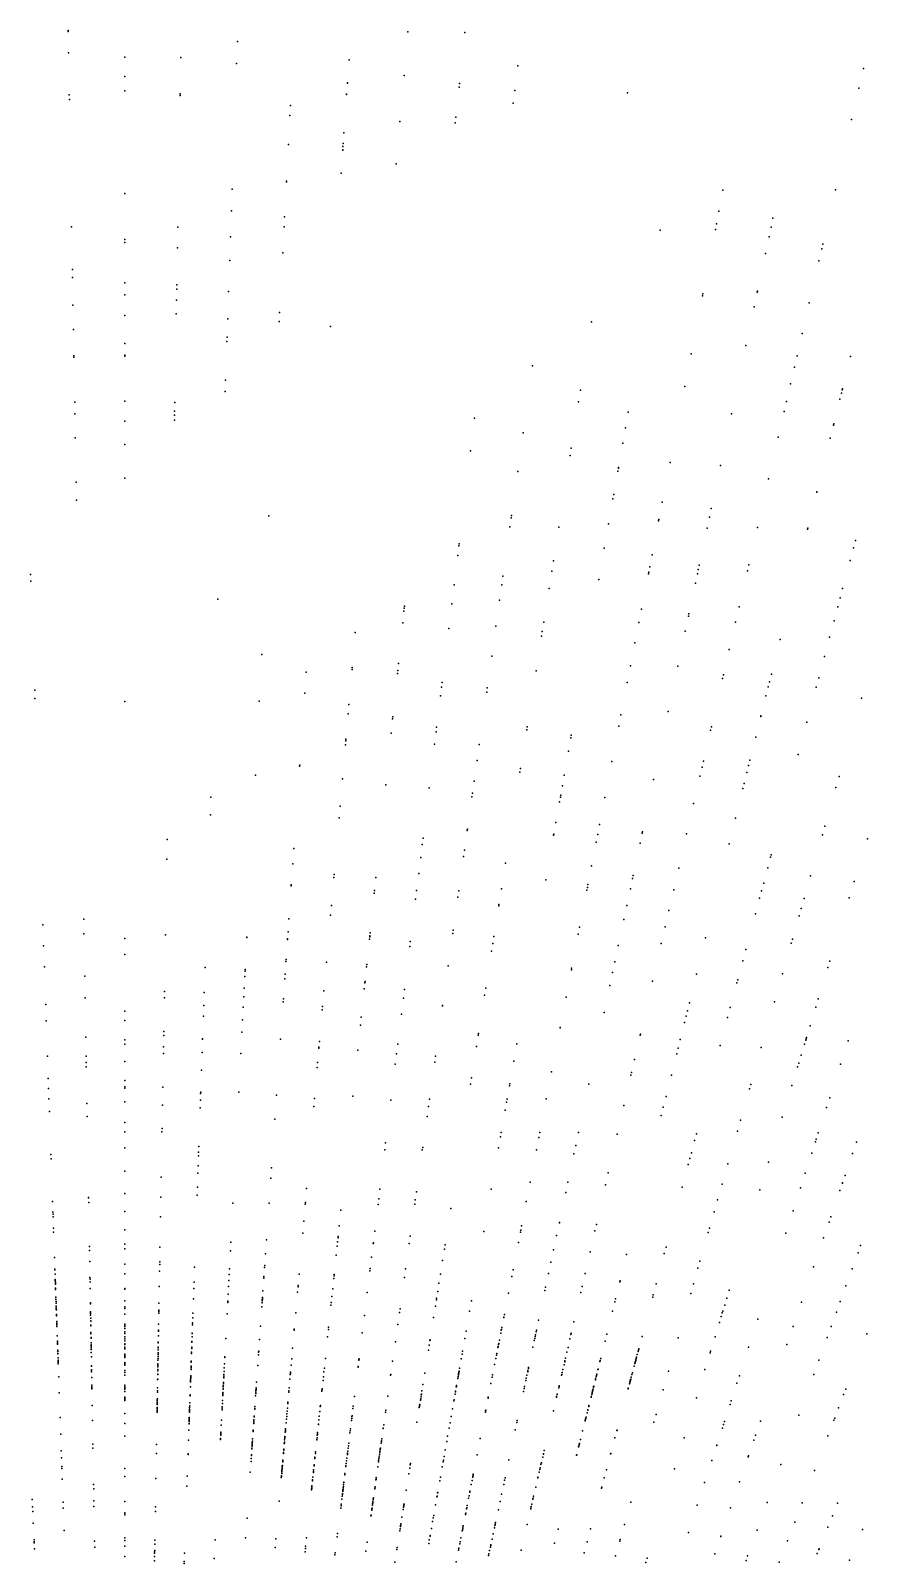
# Model space of a CAD drawing. Header units: metres. Extents: x -4327 to 4266, y -3886 to 3992.
# Drawn here: x -30.1 to 237.6, y 545.2 to 1035.8 of the extents above; entities that cross this region are included whole.
import ezdxf

# ---------------------------------------------------------------- set-up
doc = ezdxf.new("R2010")
doc.units = ezdxf.units.M

msp = doc.modelspace()

# ---------------------------------------------------------------- linework, layer by layer
for p in [(-18.08, 1035.79, 2442.38), (-18.08, 1035.54, 2486.96), (90.59, 1035.4, 2465.37), (108.8, 1035.17, 2413.63), (36.05, 1032.29, 2446.38), (-17.96, 1028.71, 2478.16), (0, 1027.32, 2478.26), (17.93, 1027.16, 2478.26), (71.78, 1026.48, 2444.51), (0, 1021.1, 2455.67), (35.8, 1025.23, 2448.26), (89.36, 1021.41, 2469.62), (125.79, 1024.48, 2437.19), (236.35, 1023.73, 2077.42), (0, 1016.56, 2471.34), (17.73, 1015.55, 2469.26), (71.26, 1019.07, 2471.98), (71.26, 1019, 2487.16), (106.97, 1017.71, 2487.76), (107.09, 1018.87, 2486.73), (124.83, 1016.65, 2440.79), (160.9, 1015.9, 2232.72), (234.87, 1017.35, 2072.89), (-17.72, 1015.27, 2468.57), (-17.69, 1013.73, 2468.66), (17.72, 1014.99, 2441.36), (53.03, 1011.83, 2482.44), (71, 1015.42, 2474.58), (71, 1015.31, 2489.75), (124.32, 1012.53, 2430.87), (52.86, 1008.67, 2490.2), (88.07, 1006.67, 2426.49), (105.76, 1006.24, 2467.36), (105.95, 1008.08, 2479.57), (232.57, 1007.35, 2072.16), (70.14, 1003.1, 2479.08), (52.37, 999.32, 2474.84), (69.76, 997.6, 2473.22), (69.76, 997.58, 2442.46), (69.83, 998.66, 2471.98), (69.9, 999.63, 2470.51), (86.89, 993.19, 2431.27), (51.75, 987.36, 2480.19), (51.76, 987.65, 2465.27), (69.24, 990.21, 2474.32), (0, 983.67, 2483.27), (34.4, 985.09, 2476.55), (191.42, 984.75, 2069.69), (227.38, 984.88, 2079.62), (34.15, 978.07, 2478.53), (190.11, 978.04, 2075.76), (-16.98, 973.03, 2484.45), (16.98, 972.85, 2483.98), (50.99, 972.99, 2447.98), (51.16, 976.17, 2483.55), (171.37, 971.9, 2082.21), (188.97, 972.18, 2177.89), (189.31, 973.91, 2078.61), (206.8, 972.91, 2092.65), (207.41, 975.79, 2075.45), (0, 968.98, 2473.74), (0, 968.03, 2487.27), (33.87, 969.81, 2469.43), (206.14, 969.83, 2100.78), (223.36, 967.5, 2071.57), (16.87, 966.23, 2459.19), (33.6, 962.26, 2454.13), (50.55, 964.64, 2419.29), (205.01, 964.5, 2062.96), (222.13, 962.13, 2092.19), (223.02, 965.99, 2091.7), (-16.74, 959.32, 2457.33), (-16.7, 956.76, 2466.64), (0, 955.03, 2477.82), (16.64, 953.07, 2445.28), (16.66, 954.41, 2460.58), (33.25, 952.27, 2484.28), (202.38, 952.11, 2071.17), (202.44, 952.39, 2089.53), (-16.55, 947.94, 2479.95), (0, 951.24, 2464.01), (16.57, 949.55, 2484.15), (184.84, 950.92, 2070.05), (184.96, 951.54, 2071.41), (201.37, 947.38, 2072.61), (219.01, 948.64, 2080.46), (0, 944.6, 2450.76), (16.5, 945.16, 2476.73), (32.95, 943.57, 2414.2), (49.4, 942.69, 2457.16), (49.56, 945.63, 2390.53), (149.3, 942.61, 2095.67), (-16.41, 940.15, 2443.58), (32.75, 937.73, 2474.58), (65.81, 941.11, 2443.72), (216.75, 938.84, 2067.78), (0, 935.69, 2488.13), (32.7, 936.35, 2415.13), (181.22, 932.32, 2073.58), (198.73, 934.97, 2074.91), (-16.26, 931.7, 2453.5), (-16.26, 931.31, 2464.61), (0, 931.94, 2445.71), (0, 931.58, 2444.77), (130.5, 928.56, 2161.36), (214.27, 928.09, 2091.58), (215.11, 931.72, 2090.7), (232.26, 931.53, 2084), (32.27, 923.95, 2458.41), (213.03, 922.73, 2094.62), (32.14, 920.28, 2460.86), (145.83, 920.76, 2086.18), (179.2, 921.91, 2080.33), (228.85, 917.87, 2089.32), (229.33, 919.78, 2090.63), (229.59, 920.85, 2071.99), (229.68, 921.19, 2087.77), (-16.01, 916.93, 2450.79), (-15.94, 913.13, 2498.57), (0, 917.16, 2479.83), (15.93, 912.77, 2460.08), (15.95, 913.97, 2496.67), (16, 916.81, 2422.25), (145.24, 917.03, 2077.74), (161.1, 913.63, 2082.17), (194.1, 913.16, 2089.15), (210.99, 913.89, 2077.59), (211.73, 917.11, 2078.85), (0, 910.79, 2496.02), (15.9, 911.09, 2423.08), (111.94, 911.71, 2064.63), (160.23, 908.71, 2074), (226.78, 909.57, 2079.47), (226.88, 909.97, 2077.37), (-15.81, 905.51, 2481.93), (0, 903.29, 2426.04), (127.48, 907.05, 2127.17), (159.35, 903.73, 2077.88), (209.09, 905.66, 2080.02), (225.74, 905.37, 2078.95), (110.66, 901.29, 2074.46), (142.51, 899.79, 2062.79), (142.89, 902.2, 2065.26), (125.74, 894.67, 2073.19), (157.77, 894.75, 2063.32), (157.95, 895.76, 2062.6), (157.99, 896, 2090.88), (174.47, 897.58, 2088.89), (190.57, 896.58, 2081.63), (-15.56, 891.32, 2459.69), (0, 892.58, 2441.99), (206, 892.3, 2070.52), (221.41, 888.03, 2087.7), (221.45, 888.19, 2081.9), (-15.46, 885.47, 2447.71), (156.22, 885.99, 2089.28), (156.46, 887.33, 2061.44), (172.01, 884.92, 2084.14), (46.14, 880.5, 2232.98), (123.65, 879.82, 2097.87), (123.76, 880.58, 2068.19), (170.83, 878.85, 2085.44), (170.92, 879.3, 2067.82), (187.07, 880.08, 2076.99), (187.65, 882.8, 2064.88), (123.25, 877, 2100.7), (123.26, 877.03, 2075.43), (138.89, 876.92, 2093.24), (154.8, 877.9, 2070.23), (154.8, 877.89, 2089), (186.31, 876.51, 2081.02), (202.42, 876.79, 2083.48), (218.47, 876.24, 2072.28), (218.54, 876.53, 2072.96), (106.94, 870.95, 2084.59), (107.01, 871.53, 2118.22), (153.43, 870.16, 2070.6), (233.18, 870.24, 2086.01), (233.82, 872.63, 2085.48), (106.56, 867.85, 2086.72), (137.18, 866.1, 2095.96), (167.97, 864.13, 2091.28), (168.74, 868.07, 2075.46), (183.8, 864.71, 2068.51), (199.65, 864.77, 2073.55), (232.1, 866.22, 2088.89), (-30.09, 861.77, 2471.39), (-30.02, 859.61, 2478.23), (121.03, 861.17, 2075.42), (136.65, 862.8, 2097.62), (151.66, 860.11, 2071.67), (167.54, 861.92, 2066.98), (167.64, 862.46, 2093.62), (182.59, 859, 2089.45), (183.21, 861.93, 2068.1), (183.51, 863.36, 2087.3), (199.21, 862.87, 2094.21), (29.82, 853.88, 2242.23), (105.4, 858.44, 2073.61), (120.64, 858.38, 2078.22), (135.78, 857.26, 2077.75), (228.89, 854.24, 2072.44), (229.69, 857.23, 2070.3), (89.34, 850.01, 2094.04), (89.44, 850.96, 2080.14), (89.51, 851.62, 2081.76), (104.65, 852.3, 2113.73), (119.96, 853.53, 2088.91), (165.34, 850.62, 2080.77), (180.49, 849.14, 2074.97), (196.56, 851.41, 2088.58), (228.12, 851.34, 2074.81), (88.95, 846.26, 2084.78), (103.69, 844.48, 2078.07), (118.78, 845.14, 2097.52), (134.07, 846.51, 2077.13), (164.52, 846.38, 2070.39), (180.33, 848.39, 2092.35), (195.43, 846.52, 2076.59), (226.94, 846.93, 2098.97), (73.77, 843.18, 2109.8), (133.36, 842.03, 2088.72), (133.59, 843.43, 2079.22), (163.25, 839.84, 2086.39), (179.31, 843.6, 2077.33), (209.67, 840.93, 2090.73), (225.53, 841.67, 2098.8), (43.82, 836.17, 2117.19), (117.44, 835.62, 2070.66), (193.41, 837.75, 2074.11), (223.86, 835.47, 2083.33), (58.07, 830.42, 2071.76), (72.73, 831.33, 2100.02), (72.78, 831.93, 2104.89), (87.24, 830.05, 2067.38), (87.34, 830.98, 2089.37), (87.58, 833.25, 2088.46), (131.6, 830.91, 2083.84), (161.81, 832.46, 2094.05), (176.94, 832.42, 2081.77), (191.54, 829.63, 2095.9), (206.91, 829.87, 2082.46), (-28.8, 824.68, 2459.51), (101.38, 825.64, 2080.09), (101.57, 827.19, 2064.37), (116.01, 825.42, 2081.02), (160.78, 827.12, 2080.61), (191.26, 828.43, 2096.13), (205.89, 825.8, 2094.97), (206.29, 827.36, 2095.67), (221.24, 825.67, 2087.79), (222.05, 828.69, 2082.45), (-28.71, 822.04, 2434.02), (0, 821.05, 2261.57), (43.03, 821.14, 2099.2), (57.6, 823.77, 2071.47), (71.75, 820.15, 2078.38), (101.03, 822.84, 2079.6), (115.82, 824.08, 2067.83), (205.16, 822.84, 2097.29), (235.74, 822.14, 2079.22), (71.49, 817.1, 2090.61), (85.72, 815.57, 2070.25), (85.78, 816.12, 2071.64), (158.77, 816.81, 2084.02), (173.84, 817.85, 2071.09), (203.52, 816.26, 2087.08), (203.57, 816.48, 2077.83), (218.23, 814.45, 2075.52), (85.23, 810.96, 2095.16), (99.63, 811.39, 2090.33), (99.8, 812.83, 2070.69), (128.62, 812.05, 2085.54), (128.76, 812.96, 2077.92), (128.77, 813.01, 2071.44), (142.73, 809.48, 2078.36), (142.87, 810.28, 2090.41), (158.07, 813.2, 2068.26), (187.45, 811.92, 2077.09), (187.69, 812.99, 2083.11), (201.88, 809.7, 2080.11), (70.62, 807.21, 2071.94), (70.73, 808.46, 2068.5), (70.78, 809.05, 2093.49), (99.13, 807.37, 2066.68), (113.46, 807.3, 2064.63), (141.98, 805.2, 2087.33), (55.97, 800.35, 2084.96), (55.99, 800.74, 2116.93), (112.75, 802.23, 2078.18), (126.65, 799.65, 2080.25), (155.87, 801.87, 2068.81), (184.72, 800.09, 2076.27), (185.14, 801.94, 2074.45), (199.62, 800.64, 2066.61), (200.03, 802.28, 2064.31), (215.46, 804.1, 2062.05), (41.8, 797.55, 2089.04), (69.67, 796.31, 2070.56), (111.81, 795.59, 2091.23), (126.46, 798.44, 2073.76), (140.63, 797.53, 2070.78), (169.21, 796.06, 2081.02), (184.04, 797.16, 2065.36), (198.19, 794.88, 2088.05), (199.06, 798.37, 2064.04), (228.56, 797.09, 2090.02), (27.6, 790.44, 2110.14), (83.5, 794.42, 2075.86), (97.42, 793.43, 2074.03), (111.1, 790.54, 2091.58), (111.28, 791.77, 2081.2), (139.39, 790.5, 2072.48), (139.5, 791.14, 2084.29), (140.02, 794.11, 2071.87), (153.63, 790.34, 2078.78), (197.77, 793.2, 2083.62), (227.54, 793.53, 2090.67), (68.9, 787.57, 2074.73), (139.12, 788.97, 2095.58), (182.02, 788.42, 2072.38), (27.41, 784.81, 2102.11), (68.57, 783.8, 2102.61), (109.65, 780.18, 2091.53), (137.95, 782.38, 2078.07), (151.94, 781.66, 2093.15), (195.4, 783.72, 2082.07), (224.01, 781.22, 2081.47), (13.56, 776.86, 2107.86), (95.19, 775.27, 2087.4), (95.45, 777.36, 2086.07), (109.59, 779.76, 2073.25), (137.23, 778.29, 2087.67), (137.3, 778.66, 2099.02), (150.84, 776.02, 2071.26), (151.34, 778.56, 2095.15), (164.9, 775.78, 2088.21), (165.58, 778.97, 2069.56), (165.66, 779.38, 2087.61), (179.79, 778.74, 2083.74), (193.36, 775.52, 2063.63), (223.21, 778.44, 2064.07), (237.6, 777.16, 2068.05), (13.45, 770.56, 2112.03), (54.13, 774.04, 2077.05), (94.69, 771.19, 2086.8), (108.43, 771.5, 2088.95), (108.7, 773.47, 2101.28), (206.65, 771.23, 2085.11), (206.85, 771.99, 2083.74), (53.78, 769.15, 2102.32), (66.99, 765.72, 2092.28), (94.05, 765.99, 2079.67), (121.85, 769.31, 2088.48), (149.37, 768.43, 2074.73), (162.69, 765.4, 2091.14), (177.24, 767.7, 2077.89), (205.75, 767.88, 2093.12), (219.45, 765.3, 2082.51), (53.29, 762.1, 2097.19), (53.31, 762.36, 2097.89), (66.9, 764.72, 2082.53), (79.95, 760.63, 2099.53), (80.38, 764.77, 2093.22), (93.39, 760.62, 2082.47), (106.88, 760.51, 2083.46), (120.55, 761.09, 2090.5), (134.71, 763.97, 2083.52), (147.87, 760.73, 2088.35), (148.02, 761.5, 2076.58), (148.22, 762.51, 2096.74), (161.78, 761.1, 2075.97), (162.48, 764.43, 2074.69), (175.65, 760.81, 2097.1), (203.78, 760.53, 2076.49), (204.44, 762.97, 2076.33), (233.42, 763.5, 2078.17), (66.13, 755.83, 2086.32), (79.85, 759.72, 2093.48), (93.04, 757.76, 2081.67), (106.6, 758.48, 2091.94), (119.69, 755.7, 2079.19), (119.75, 756.05, 2094.24), (160.65, 755.81, 2085.72), (203.13, 758.09, 2076.64), (217.37, 758.07, 2083.23), (231.8, 758.2, 2073.86), (-13.12, 751.38, 2084.15), (52.55, 751.48, 2085.62), (65.85, 752.68, 2077.63), (159.69, 751.3, 2080.23), (174.11, 754.15, 2092.71), (201.79, 753.09, 2101), (215.77, 752.49, 2074.73), (216.43, 754.79, 2084.52), (-26.18, 749.64, -216.64), (-13.03, 746.69, 2074.68), (13.03, 746.44, 2073.98), (52.26, 747.36, 2088.44), (78.38, 745.74, 2083.15), (78.42, 746.12, 2080.63), (78.52, 747.07, 2079.75), (104.96, 746.85, 2073.87), (105.11, 747.92, 2080.39), (118.13, 745.86, 2083.63), (145.13, 746.61, 2080.85), (145.55, 748.8, 2086.96), (172.91, 748.96, 2088.81), (-25.94, 742.87, 2075.67), (0, 745.2, 2070.21), (39.07, 745.56, 2099.19), (39.08, 745.63, 2081.38), (52.09, 744.88, 2085.08), (52.1, 745.09, 2089.25), (78.3, 744.99, 2081.03), (91.19, 742.68, 2085.85), (91.38, 744.24, 2075.98), (117.38, 741.12, 2084.56), (117.78, 743.64, 2070.35), (157.93, 743.02, 2081.74), (171.67, 743.6, 2087.9), (185.85, 745.41, 2087.64), (198.73, 741.68, 2093.64), (213.25, 743.69, 2077.89), (213.64, 745.04, 2078.17), (-25.71, 736.11, 2243.96), (0, 740.14, 2106.51), (25.7, 735.89, 2084.78), (51.6, 737.9, 2087.04), (51.64, 738.46, 2077.82), (64.54, 737.65, 2074.83), (77.37, 736.16, 2074.12), (77.45, 736.86, 2086.87), (103.5, 736.46, 2087.48), (156.8, 737.71, 2073.87), (197.75, 738.02, 2083.31), (225.01, 735.97, 2105.51), (225.63, 738, 2090.08), (-12.8, 733.21, 2112.86), (38.42, 733.05, 2074.72), (38.51, 734.78, 2086.84), (38.53, 735.28, 2088.25), (51.21, 732.31, 2078.42), (51.31, 733.77, 2078.96), (76.83, 731, 2066.68), (76.84, 731.12, 2088.65), (76.88, 731.45, 2078.73), (142.9, 735.16, 2080.56), (143, 735.69, 2078.51), (156.08, 734.29, 2085.5), (168.89, 731.52, 2078.57), (182.95, 733.77, 2079.51), (195.88, 731.02, 2084.62), (196.14, 732, 2076.81), (210.44, 733.9, 2092.31), (-12.68, 726.23, 2111.3), (12.68, 726.23, 2089.08), (12.71, 728.28, 2091.28), (25.42, 727.93, 2087.58), (38.08, 726.58, 2092.62), (38.22, 729.32, 2085.84), (63.73, 728.43, 2084.73), (76.63, 729.1, 2090.16), (89.16, 726.15, 2082.21), (89.5, 728.92, 2075.66), (115.15, 727.04, 2062.58), (115.51, 729.33, 2090.68), (115.51, 729.32, 2079.81), (141.2, 726.41, 2084.28), (155.21, 730.2, 2077.44), (-25.29, 724.1, 2083.89), (0, 721.91, 2076.33), (25.28, 723.79, 2090.34), (37.9, 723.2, 2079.24), (50.69, 724.94, 2068.3), (50.76, 725.93, 2081.99), (63.2, 722.37, 2100.35), (63.29, 723.42, 2088.61), (101.71, 723.72, 2076.39), (101.72, 723.79, 2087.49), (153.36, 721.49, 2081.15), (180.03, 722.07, 2067.39), (180.67, 724.64, 2081.85), (193.76, 723.11, 2076.16), (207.86, 724.9, 2084.27), (221.12, 723.25, 2069.11), (221.92, 725.86, 2090.73), (-25.1, 718.9, 2087.27), (0, 718.94, 2089.79), (25.16, 720.39, 2069.56), (37.69, 719.23, 2078.77), (75.41, 717.5, 2082.31), (75.67, 720, 2082.23), (88.53, 721, 2085.62), (139.31, 716.7, 2077.97), (139.31, 716.68, 2088.83), (179.1, 718.35, 2085.22), (179.6, 720.34, 2087.41), (192.9, 719.9, 2077.61), (219.29, 717.25, 2090.79), (-12.46, 713.63, 2082.06), (0, 712.82, 2094.26), (0, 711.35, 2093.71), (12.47, 714.2, 2083.72), (12.49, 715.41, 2083.56), (24.9, 713.14, 2081.59), (24.9, 712.96, 2070.02), (37.48, 715.19, 2081.75), (49.86, 712.97, 2107.35), (62.32, 712.28, 2067.35), (87.35, 711.44, 2102.16), (113.13, 714.26, 2102.09), (113.22, 714.82, 2085.23), (125.45, 711.46, 2092.55), (125.45, 711.46, 2092.55), (164.91, 714.31, 2086.46), (164.98, 714.61, 2083.7), (177.74, 712.87, 2065.74), (217.5, 711.41, 2084.48), (217.89, 712.7, 2081.08), (218.01, 713.09, 2064.46), (218.16, 713.58, 2083.67), (231.51, 712.52, 2088.44), (-24.71, 707.6, 49.32), (-12.35, 707.55, 2082.82), (12.37, 708.46, 2096.76), (12.4, 710.56, 2110.56), (24.75, 708.72, 2094.72), (37.13, 708.42, 2095.43), (62.13, 710.13, 2083.16), (62.16, 710.44, 2091.51), (74.57, 709.47, 2095.92), (86.97, 708.31, 2067.03), (99.44, 707.57, 2069.63), (112.55, 710.64, 2084.04), (163.1, 706.46, 2089), (176.61, 708.34, 2077.73), (177.06, 710.17, 2079.45), (190.5, 710.95, 2076.67), (203.67, 710.3, 2074.05), (216.42, 707.87, 2074.12), (-12.32, 705.53, 2095.64), (-12.29, 704.17, 2102.95), (0, 705.88, 2081.31), (24.55, 703.06, 2108.23), (61.59, 703.94, 2094.78), (61.72, 705.51, 2088.17), (86.56, 704.95, 2068.19), (99.17, 705.63, 2097.26), (124.47, 705.93, 2091.05), (136.56, 702.53, 2080.34), (162.14, 702.32, 2080.42), (215.29, 704.18, 2077.62), (215.65, 705.35, 2077.45), (229.05, 704.95, 2076.95), (-24.46, 700.46, 2089.06), (-24.35, 697.24, 43.24), (0, 699.78, 2085.74), (0, 697.79, 2098.79), (0, 697.34, 2086.03), (12.18, 697.68, 2091.15), (110.65, 698.61, 2085.57), (110.97, 700.63, 2080.39), (123.09, 698.1, 2082.67), (123.19, 698.66, 2084.32), (148.49, 698.58, 2098.29), (161.95, 701.49, 2070.66), (174.89, 701.45, 2090.27), (199.89, 697.1, 2085.78), (200.3, 698.53, 2101.14), (213.46, 698.19, 2088.83), (-24.23, 693.91, 2130.99), (-12.09, 692.45, 2086.83), (0, 692.93, 28.17), (12.08, 691.85, 2096.51), (24.22, 693.46, 2098.51), (24.29, 695.62, 2085.93), (24.31, 696.07, 2098.7), (36.48, 696.07, 2085.08), (48.61, 695.11, 2092.01), (60.72, 694.04, 2072.8), (73.02, 694.71, 2089.58), (85.14, 693.43, 2086.12), (97.5, 693.75, 2088.11), (122.17, 692.87, 2100.82), (122.33, 693.76, 2088.38), (134.88, 693.88, 2095.49), (159.72, 691.81, 2082.28), (173.2, 694.66, 2077.35), (225.55, 694.19, 2084.66), (-24.09, 689.83, 2072.32), (-12.01, 688.29, 2089.53), (24.13, 691.03, 2091.15), (48.07, 687.42, 2103.24), (60.49, 691.41, 2091.34), (96.72, 688.22, 2101.83), (97.18, 691.47, 2081.24), (121.71, 690.24, 2070.33), (171.69, 688.6, 2070.24), (172.33, 691.19, 2089.14), (197.02, 687.1, 2081.44), (210.36, 688.06, 2080.34), (224.57, 691.16, 2082.86), (0, 686.36, 2110.45), (0, 683.36, 2089.6), (11.93, 683.37, 45.73), (11.95, 684.37, 2096.86), (120.46, 683.16, 2075.12), (132.79, 683.15, 2089.4), (145.21, 683.18, 2078.01), (157.6, 682.64, 2095.75), (182.94, 682.72, 2091.55), (196.02, 683.59, 2085.59), (221.92, 683.01, 2069.17), (0, 678.18, 42.41), (23.7, 678.6, 2076.29), (83.19, 677.56, 2099.03), (83.47, 679.83, 2098.29), (95.22, 677.53, 2088.27), (95.33, 678.28, 2079.08), (119.59, 678.24, 2102.05), (120.21, 681.72, 2093.52), (131.7, 677.55, 2091.29), (132.47, 681.49, 2088.12), (144.32, 678.96, 2091.58), (182.34, 680.52, 2092.32), (221.01, 680.19, 2090.02), (221.28, 681.02, 2070.42), (234.14, 680, 2090.5), (-23.61, 676.05, 2099.46), (-23.56, 674.66, 2075.73), (23.48, 672.41, 43.91), (23.6, 675.7, 43.39), (23.64, 676.87, 2090.26), (143.74, 676.26, 2083.27), (180.31, 672.91, 2091.53), (180.83, 674.85, 2093.76), (181.29, 676.6, 2091.57), (193.02, 673.15, 2094.8), (205.95, 673.64, 2080.75), (219.82, 676.54, 2093.71), (232.9, 676.38, 2090.49), (0, 670.79, 2081.85), (0, 670.73, 2085.55), (11.67, 668.8, 2083.77), (23.4, 670.11, 2073.27), (46.75, 668.55, 27.61), (46.98, 671.8, 2082.31), (129.7, 667.23, 2070.8), (141.82, 667.19, 2074.23), (154.72, 670.17, 2091.56), (217.73, 670.11, 2073.82), (230.5, 669.41, 2080.06), (-11.56, 662.28, 2082.97), (0, 663.65, 2098.83), (11.56, 662.38, 2103.13), (23.16, 663.08, 36.77), (23.25, 665.67, 2074.96), (58.2, 665.23, 2092.01), (81.65, 664.98, 2091.04), (93.33, 664.11, 2081.38), (117.25, 664.97, 2091.72), (141.12, 663.93, 2083.21), (153.84, 666.36, 2102.84), (178.34, 665.58, 2080.09), (191.15, 666.63, 2097.32), (203.23, 664.73, 2068.06), (216.23, 665.47, 2081.8), (228.84, 664.61, 2072.55), (229.62, 666.88, 2083.35), (229.68, 667.05, 2072.73), (-23.08, 661.05, 2068.31), (-22.96, 657.62, 31.07), (-11.56, 662.17, 35.98), (-11.53, 660.69, 2085.83), (0, 657.84, 2076.54), (34.61, 660.46, 38.82), (46.19, 660.54, 2078.32), (57.76, 660.15, 45.79), (57.81, 660.75, 25.15), (69.19, 658.3, 27.63), (81.05, 660.08, 2091.31), (81.27, 661.89, 2093.09), (92.79, 660.21, 2096.55), (92.98, 661.57, 2096.9), (92.98, 661.57, 2058.03), (104.34, 658.8, 2089.63), (128.49, 661.03, 2074.44), (188.59, 657.7, 2080.64), (189.7, 661.56, 2096.69), (213.83, 658.09, 2096.51), (-22.94, 657.02, 2095.02), (-22.91, 656.16, 2080.35), (-22.78, 652.46, 22.62), (11.45, 656.16, 2079.4), (57.28, 654.77, 2094.55), (68.66, 653.23, 43.23), (126.98, 653.25, 2061.5), (139.06, 654.22, 2091.41), (139.07, 654.29, 2068.27), (150.93, 653.73, 2066.83), (187.11, 652.54, 2083.45), (225.36, 654.48, 2097.22), (225.92, 656.12, 2094.8), (-22.74, 651.25, 21.51), (0, 651.95, 32.21), (33.96, 648.08, 36.67), (45.37, 648.81, 2088.57), (56.95, 650.91, 2074.27), (68.12, 648.09, 2092.63), (68.26, 649.44, 2073.08), (68.3, 649.87, 41.22), (79.52, 647.62, 2079.28), (79.55, 647.85, 2076.06), (80, 651.52, 2075.94), (91.02, 647.63, 2076.18), (91.35, 650, 2087.75), (114.87, 651.49, 2072.48), (125.95, 647.95, 2064.02), (126.59, 651.24, 2094.18), (126.72, 651.92, 2092.38), (138.2, 650.17, 2070.68), (150.44, 651.61, 2083.3), (186.7, 651.12, 2090.5), (211.48, 650.87, 2081.11), (223.59, 649.37, 2088.48), (-22.46, 643.08, 2082.35), (-11.29, 646.65, 2076.88), (-11.26, 645.34, 2064.72), (0, 647.44, 2075.09), (0, 645.88, 28.38), (11.28, 646.48, 2080.33), (33.82, 645.28, 2095.12), (33.82, 645.27, 2074.97), (45.06, 644.34, 2090.23), (67.68, 643.89, 2075.09), (67.98, 646.78, 2084.4), (78.98, 643.22, 2097.15), (102.28, 645.79, 2079.64), (102.5, 647.18, 2088.1), (137.21, 645.53, 2087.15), (148.9, 644.96, 2085.47), (160.57, 644.03, 2079.39), (172.65, 644.35, 2093.8), (173.22, 646.48, 2088.9), (234.63, 644.63, 2097.68), (235.46, 646.93, 2097.4), (-22.33, 639.36, -80.15), (-22.32, 639.19, 14.83), (-22.27, 637.79, -67.6), (-11.2, 641.83, 20.49), (0, 640.94, 26.76), (0, 637.86, 22.45), (11.15, 638.77, 22.14), (11.19, 640.86, 26.41), (11.2, 641.77, 28.55), (22.35, 640.01, 27.79), (33.42, 637.73, 2099.01), (33.51, 639.5, 2096.63), (44.75, 639.89, 2079.83), (44.79, 640.51, 2077.81), (55.79, 637.74, 2079.7), (78.44, 638.88, 41.31), (78.53, 639.58, 42.06), (89.87, 639.45, 25.9), (101.02, 637.81, 25.2), (101.71, 642.14, 2091.79), (124.24, 639.16, 2078.92), (135.6, 637.97, 2098.48), (136.38, 641.62, 2074.51), (147.3, 638.03, 2082.74), (183.42, 639.67, 2069.13), (184.06, 641.9, 2057.08), (220.41, 640.12, 2081.68), (232.77, 639.54, 2096.55), (-22.21, 636.04, -54.46), (-22.21, 635.98, 2095.77), (-22.2, 635.72, -60.73), (-22.2, 635.68, -79.33), (-22.19, 635.38, -66.65), (-22.17, 634.93, -70.81), (-22.16, 634.63, -61.67), (-22.11, 633.28, -44.83), (-22.11, 633.14, 2102.89), (-22.1, 632.86, -53.49), (-11.11, 636.76, -79.08), (-11.1, 636.16, -81.82), (-11.09, 635.35, -80.31), (-11.05, 633.17, -83.55), (0, 633.19, -69.52), (0, 633.07, 2080.83), (0, 632.95, -69.49), (11.06, 633.83, 20.23), (22.11, 633.24, 2078.57), (22.18, 635.22, 22.37), (33.22, 633.81, 2077.98), (33.32, 635.73, 28.66), (44.51, 636.53, 2085.05), (44.54, 637, 2090.66), (55.45, 633.77, 26.56), (55.48, 634.18, 28.66), (55.48, 634.12, 34.93), (66.54, 633.12, 2088.37), (66.89, 636.37, 2066.71), (66.97, 637.22, 2085.55), (67.02, 637.69, 2091.15), (89.48, 636.71, 2088.78), (100.55, 634.87, 2072.09), (123.83, 637.06, 2084.04), (134.68, 633.61, -30.94), (146.32, 633.79, 2072.84), (158.4, 635.3, 2074.63), (158.49, 635.65, 2083.69), (170.07, 634.69, 2082.02), (181.99, 634.68, 2076.3), (230.76, 634, 2090.05), (-22.02, 630.46, -45.67), (-22.01, 630.28, 10.15), (-21.99, 629.66, -58.41), (-21.97, 629.04, -56.97), (-21.97, 629.01, -48.33), (-21.95, 628.46, -65.57), (-10.97, 628.62, 2095.2), (-10.97, 628.25, -74.54), (0, 629.29, -79.18), (10.97, 628.55, 2094.96), (22, 629.91, 2079.84), (32.95, 628.71, 2098.08), (32.97, 629.15, -81.37), (32.97, 629.09, 2082.82), (33.09, 631.39, 2086.3), (43.96, 628.66, 2075.43), (44, 629.29, 23.23), (44.03, 629.68, 26.01), (44.04, 629.84, 28.08), (44.04, 629.73, 24.63), (44.08, 630.37, 2077), (44.23, 632.5, 24.05), (55.29, 632.02, 26.83), (66.08, 628.74, 2090.24), (66.29, 630.69, 2068.21), (77.59, 631.91, 2084.44), (99.71, 629.57, 2074.79), (99.8, 630.09, 2096.85), (100.14, 632.26, 41.78), (110.95, 629.24, 44.5), (122.79, 631.69, 2094.63), (134.45, 632.53, 2080.57), (145.9, 631.97, -22.83), (156.82, 628.96, 2085.59), (157.06, 629.92, 2084.76), (168.92, 630.4, 2075.82), (169.13, 631.19, 2082.38), (181.11, 631.59, 2093.83), (192.64, 630.1, 2068.08), (193.44, 632.7, 2092.39), (216.53, 628.85, 2060.31), (228.94, 629, 2097.01), (-21.92, 627.57, -44.08), (-21.91, 627.33, -40.28), (-21.89, 626.78, -40.93), (-21.88, 626.48, -33.37), (-21.87, 626.33, -53.62), (-21.82, 624.91, -24.06), (-21.82, 624.84, 5.97), (-21.82, 624.74, -28.15), (-21.81, 624.64, -34.98), (-21.81, 624.48, -21.99), (-10.92, 625.69, -65.95), (-10.92, 625.47, -55.25), (-10.91, 625.23, -49.04), (-10.91, 625.16, -55.91), (-10.9, 624.65, -53.11), (-10.89, 623.72, -60.58), (0, 627.36, -82.42), (0, 626.76, 17.27), (0, 624.97, -66.55), (10.91, 625.3, -83.9), (10.92, 625.87, -87.1), (10.93, 626.29, -84.03), (10.93, 626.17, -86.8), (21.78, 623.81, -71.29), (21.84, 625.33, 2093.49), (32.76, 625.06, 2085.86), (43.87, 627.31, 2075.06), (54.72, 625.42, 2079.81), (65.99, 627.87, 29.12), (76.68, 624.52, 2076.25), (87.92, 625.56, 36.39), (88.08, 626.72, 2084.28), (98.82, 623.94, 36.04), (99.39, 627.5, 38.68), (110.36, 625.9, 39.05), (121.27, 623.87, -49.84), (121.29, 624.01, -51.25), (121.46, 624.86, 23.79), (121.47, 624.9, 22.75), (132.44, 623.07, 2081.46), (156.08, 625.99, 2079.73), (190.84, 624.2, 2072.13), (191.2, 625.38, 2087.98), (191.38, 625.98, 2098), (191.96, 627.89, 2096.33), (202.56, 623.42, 2080.95), (227.71, 625.62, 2074.01), (-21.74, 622.61, 3.91), (-21.73, 622.13, -30.41), (-21.71, 621.83, 2081.75), (-21.71, 621.82, -36.18), (-21.71, 621.65, -30.05), (-21.7, 621.52, -27.32), (-21.69, 621.07, -40.22), (-10.87, 622.84, 8.66), (-10.87, 622.76, 2096.43), (-10.85, 621.47, -52.16), (-10.85, 621.41, -52.84), (-10.84, 621.22, -52.14), (-10.81, 619.09, -36.35), (-10.8, 618.7, -49.21), (0, 621.8, -55.25), (0, 621.46, -58.98), (0, 621.05, -57.92), (0, 620.37, -54.45), (0, 619.3, 2084.45), (0, 618.82, -48.87), (10.81, 619.59, 9.3), (10.82, 619.9, 2078.5), (10.85, 621.77, -57.31), (21.61, 618.89, -52.65), (21.61, 618.87, -74.83), (21.61, 618.81, 8.95), (21.71, 621.7, -80.35), (21.71, 621.57, -81.36), (21.73, 622.21, 2070.68), (43.43, 621.11, 2079.02), (54.24, 619.91, 2098.69), (54.25, 620.13, 2091.06), (65.17, 620.08, 2090.24), (65.25, 620.79, 2088.46), (76, 618.97, 2078.2), (87.37, 621.7, 2079.81), (109.25, 619.59, -51.41), (120.3, 618.9, 2088.67), (120.49, 619.88, -25.67), (120.52, 620.03, -21.54), (120.65, 620.67, -55.84), (131.44, 618.38, -56.87), (131.65, 619.38, -47.58), (131.76, 619.89, -43.79), (142.78, 618.45, 2094.44), (142.88, 618.88, 2083.59), (143.71, 622.49, -33.66), (154.24, 618.63, 2083.38), (190.27, 622.35, 2085.83), (213.85, 621.07, 2081.31), (226.02, 620.99, 2093.94), (226.06, 621.08, 2078.44), (237.49, 618.69, 2064.49), (-21.58, 618.1, -18.39), (-21.52, 616.37, -0.5), (-21.52, 616.22, 2087.86), (-21.51, 616, -12.61), (-21.5, 615.62, -1.85), (-21.49, 615.37, 0.17), (-21.42, 613.5, -12.22), (-10.78, 617.48, -28.82), (-10.78, 617.35, -26.11), (-10.75, 615.79, 2085.46), (-10.74, 615.15, 3.19), (-10.73, 614.9, 3.19), (-10.73, 614.89, 4.53), (-10.73, 614.75, -37.77), (-10.73, 614.74, -22.65), (-10.73, 614.72, -29.03), (-10.72, 614.19, -23.97), (-10.71, 613.72, -23.28), (0, 617.78, -46.08), (0, 617.71, 2070.83), (0, 617.04, -55.17), (0, 616.44, -63.94), (0, 615.48, -39.5), (0, 615.31, -48.93), (0, 615.26, -39.15), (0, 614.45, -53.25), (0, 614.01, -52.54), (0, 613.93, -56.24), (10.71, 613.55, -59.26), (10.72, 614.21, -57.63), (10.73, 614.45, -54.95), (10.75, 616.07, 2090.59), (10.75, 615.87, 6.55), (10.75, 615.79, -54.05), (10.79, 618.09, -47.46), (21.44, 614.02, 2080.42), (21.46, 614.46, -48.56), (21.51, 616.06, 2070.69), (21.52, 616.25, 12.28), (21.57, 617.7, -83.94), (32.35, 617.24, 2084.55), (43.14, 616.92, 20.08), (53.73, 614.12, 18.67), (64.93, 617.75, 20.84), (86.59, 616.13, 31.76), (97.17, 613.48, 2078.16), (97.42, 615.11, 2100.36), (97.65, 616.55, 30.84), (97.69, 616.81, 2101.94), (108.83, 617.19, -53.62), (119.41, 614.34, -28.86), (119.48, 614.67, -36.76), (119.6, 615.28, 2076.46), (119.65, 615.57, -22.75), (119.87, 616.67, -19.02), (130.61, 614.46, -50.99), (131.05, 616.53, -46.32), (131.19, 617.19, -53.64), (131.33, 617.87, 40.88), (141.83, 614.35, 24.94), (142.46, 617.08, -42.72), (153.67, 616.32, 2071.55), (164.39, 613.5, -27.9), (164.45, 613.74, -27.92), (164.48, 613.85, -25.14), (165.55, 617.86, 2065.99), (177.04, 617.41, 2078.52), (188.87, 617.76, 2078.42), (199.63, 614.39, 2074.49), (211.87, 615.31, 2065.93), (224.76, 617.53, 2082.26), (-21.41, 613.07, -8.2), (-21.38, 612.35, -18.55), (-21.38, 612.26, 12.2), (-21.38, 612.24, 12.87), (-21.34, 611, 2095.38), (-21.31, 610.27, -20.82), (-21.31, 610.2, -14.82), (-21.31, 610.12, -3.83), (-21.3, 610.03, -10.82), (-21.3, 609.83, -7.82), (-21.3, 609.82, 8.49), (-21.29, 609.62, 2.5), (-21.28, 609.47, 13.81), (-21.27, 609.13, -1.5), (-10.69, 612.69, -23.91), (-10.67, 611.38, 2087.28), (-10.62, 608.44, 2102.71), (-10.62, 608.37, -18.76), (0, 612.23, 2094.09), (0, 611.97, -25.55), (0, 611.81, -23.2), (0, 611.79, -29.55), (0, 611.49, -35.22), (0, 611.42, 9.84), (0, 611.35, -33.21), (0, 611.16, 2094.66), (0, 611.1, -37.54), (0, 609.49, 2.49), (0, 609.47, 5.82), (0, 609.44, -26.11), (0, 609.29, -29.43), (0, 609.25, 0.83), (0, 609.01, -30.09), (0, 608.98, -25.09), (0, 608.66, -36.39), (10.62, 608.58, -31.73), (10.63, 609.1, 2100.7), (10.63, 608.71, -23.42), (10.65, 610.29, -32.49), (10.66, 610.76, -51.26), (10.67, 611.48, -45.28), (10.68, 612.06, -36.6), (10.69, 612.59, -58.83), (10.69, 612.18, 2077.4), (21.24, 608.33, 2099.02), (21.24, 608.31, -43.73), (21.29, 609.57, -55.88), (21.3, 609.97, -54.24), (21.38, 612.36, -49.74), (21.4, 612.85, -46.75), (31.92, 609.08, -84.53), (32.03, 611.09, -74.97), (32.03, 611.09, -77), (32.04, 611.38, -76.7), (42.56, 608.57, 2099.41), (42.79, 611.94, -80.93), (42.85, 612.85, -88.91), (42.87, 613.11, -73.59), (53.25, 608.66, 2085.6), (53.43, 610.72, 2075.87), (64.2, 610.81, 19.94), (74.93, 610.24, 2073.52), (74.95, 610.45, 24), (74.98, 610.68, 24.34), (85.72, 609.96, 2073.18), (107.69, 610.72, -54.09), (107.94, 612.13, 2092.12), (108.12, 613.19, 2091.54), (118.34, 608.83, 2087.56), (118.73, 610.81, -46.75), (118.94, 611.87, -38.29), (119.04, 612.41, -65.06), (140.55, 608.79, -52.43), (140.77, 609.73, -61.12), (140.83, 610.01, -60.8), (141.03, 610.86, -53.99), (141.04, 610.93, 2097.8), (141.49, 612.86, -47.26), (152.05, 609.85, 24.52), (152.11, 610.07, -30.72), (152.13, 610.16, -33.82), (152.29, 610.8, 2093.66), (163.23, 609.2, 8.77), (163.29, 609.42, -54.33), (163.35, 609.63, -41.54), (163.37, 609.71, -31.53), (163.39, 609.79, -29.81), (163.41, 609.84, -55.06), (163.49, 610.14, -57.17), (163.53, 610.28, -29.48), (163.55, 610.4, -32.25), (163.62, 610.65, -54.09), (163.68, 610.87, -57.24), (163.76, 611.16, -44.07), (163.77, 611.2, -56.23), (164, 612.07, -57.35), (164.28, 613.11, -31.01), (164.28, 613.08, -53.96), (187.31, 612.65, 2077.2), (187.46, 613.14, 2078.87), (222.1, 610.21, 2081.3), (-21.13, 604.95, 2083.08), (-10.6, 607.15, -3.48), (-10.59, 606.91, -0.5), (-10.59, 606.9, -2.15), (-10.59, 606.51, -13.4), (-10.55, 604.68, -16.66), (0, 606.97, -18.38), (0, 606.34, 2073.93), (0, 605.43, 19.65), (10.54, 604.03, 2100.34), (10.55, 604.16, 0.16), (10.57, 605.83, -31.59), (10.57, 605.69, -34.23), (10.57, 605.66, 1.82), (10.59, 606.82, -31.97), (10.6, 607.31, -27.02), (10.61, 608.13, -25.39), (10.62, 608.15, -35.04), (21.07, 603.44, -41.73), (21.08, 603.76, -40.75), (21.1, 604.13, 0.82), (21.11, 604.45, 2102.75), (21.12, 604.89, -24.28), (21.12, 604.86, -30.56), (21.13, 605.21, -28.59), (21.13, 605.01, -21.31), (21.21, 607.3, -56), (21.23, 608.06, -43.71), (21.23, 607.89, -34.71), (21.23, 607.81, -47.03), (21.24, 608.24, -44.73), (21.24, 608.11, 4.48), (31.69, 604.76, -56.81), (31.69, 604.59, -80.54), (31.71, 605.16, 3.8), (31.74, 605.64, 5.46), (31.79, 606.62, 2094.7), (31.86, 607.86, -78.62), (52.86, 604.23, 2108.75), (52.86, 604.19, -65.25), (52.99, 605.68, 2088.03), (53.03, 606.14, 2093.89), (53.04, 606.22, 16.1), (53.06, 606.46, -65.16), (63.45, 603.71, -88.86), (63.58, 604.88, -87.68), (63.75, 606.53, 21.46), (63.88, 607.74, 2094.42), (74.66, 608.06, 2099.7), (74.68, 608.2, 2074.91), (85.09, 605.45, 27.2), (85.12, 605.66, 2087.76), (96, 606.11, 2090.54), (106.57, 604.37, -40.06), (106.67, 604.98, -42.11), (106.67, 604.94, -30.01), (106.78, 605.55, 2077.93), (106.83, 605.84, -40.15), (106.88, 606.13, -43.21), (106.9, 606.26, -44.9), (106.98, 606.69, 29.42), (107.16, 607.71, -45.35), (117.56, 604.81, 32.8), (117.71, 605.58, -50.75), (128.34, 603.79, 2098.6), (128.48, 604.45, -47.11), (128.69, 605.45, 35.66), (128.93, 606.56, -28.26), (128.95, 606.64, -19.46), (128.99, 606.84, -27.26), (129, 606.92, -18.45), (129.16, 607.63, -19.15), (129.22, 607.95, -24.25), (139.77, 605.43, -22.21), (139.83, 605.65, 2067.33), (139.98, 606.33, 2081.99), (140.2, 607.27, -17.85), (150.59, 603.98, 39.95), (150.66, 604.27, -58.42), (150.83, 604.96, -58.83), (150.92, 605.32, -33.55), (151.04, 605.77, 23.34), (151.41, 607.29, 2077.52), (151.43, 607.34, -59.41), (161.7, 603.47, 24.72), (161.76, 603.69, 30.87), (161.76, 603.68, -5.62), (161.79, 603.8, 22.34), (161.86, 604.07, 21.67), (161.88, 604.15, 7.33), (162.07, 604.85, 9.05), (162.28, 605.63, -2.22), (162.44, 606.22, 37.87), (162.99, 608.29, -1.2), (173.97, 606.71, 2103.34), (185.65, 607.24, 2091.22), (196.66, 605.25, 2087.66), (220.46, 605.71, 2085.93), (-20.95, 599.85, 2091.06), (-10.51, 602.3, -11.67), (-10.5, 601.68, 2092.18), (-10.5, 601.41, -0.49), (-10.5, 601.27, 12.96), (-10.49, 601.16, 1.15), (-10.49, 601.16, -0.16), (-10.49, 601.13, 5.41), (0, 602.23, -5.42), (0, 601.73, -5.42), (0, 601.59, -13.95), (0, 601.42, -19.85), (0, 601.22, 2090.25), (0, 601.17, -9.67), (0, 600.93, -9.34), (0, 600.22, 2091.06), (10.47, 600, -22.1), (10.48, 600.43, -24.09), (10.5, 601.4, -2.79), (20.91, 598.9, -29.6), (20.91, 598.88, -24.69), (20.92, 599.2, -33.55), (21.01, 601.76, -27.44), (21.07, 603.28, 20.59), (31.39, 598.99, -33.57), (31.4, 599.23, -28.99), (31.41, 599.4, -25.06), (31.41, 599.27, -22.1), (31.42, 599.55, -27.36), (31.44, 599.93, 0.82), (31.5, 601.05, -53.48), (31.5, 601.02, 2092.42), (31.53, 601.69, -48.91), (31.54, 601.75, -44.94), (31.55, 602.03, -32.75), (31.55, 601.97, -48.6), (31.58, 602.67, 0.82), (31.61, 603.1, -53), (41.88, 598.87, -51.04), (41.92, 599.55, -69.31), (41.96, 600, -52.46), (41.99, 600.52, -62.77), (42, 600.63, -66.44), (42.01, 600.74, -65.45), (42.02, 600.98, -63.15), (42.05, 601.38, -59.21), (42.18, 603.22, 8.41), (52.5, 600.02, -71.12), (52.53, 600.44, -71.84), (52.61, 601.37, -82.32), (63.1, 600.34, 11.03), (63.12, 600.51, 14.66), (63.16, 600.94, -87.11), (63.17, 601.07, -70.7), (73.5, 598.65, -80.58), (84.15, 598.72, -75.07), (94.8, 598.56, -60.19), (94.9, 599.19, -47.25), (94.93, 599.39, -47.93), (94.94, 599.4, -36.95), (95.11, 600.48, 2092.21), (95.41, 602.42, -43.82), (105.68, 599.33, -54.41), (105.82, 600.14, 2101.42), (105.86, 600.34, 2093.56), (106.1, 601.72, 2077.25), (106.11, 601.77, -29.18), (106.17, 602.12, 2087.04), (117.18, 602.84, -51.2), (127.58, 600.2, -54.19), (127.79, 601.18, -48.2), (127.92, 601.81, -49.6), (138.2, 598.62, -48.18), (138.34, 599.24, -0.17), (138.38, 599.39, -10.57), (138.85, 601.42, -2.52), (138.86, 601.45, -16.67), (138.95, 601.84, -20.05), (138.99, 602.05, -11.97), (149.26, 598.65, -35.54), (149.43, 599.32, -83.2), (149.52, 599.69, 2067.86), (149.56, 599.86, 2089.2), (149.64, 600.16, -34.62), (149.72, 600.49, -27.87), (149.78, 600.73, -27.88), (149.84, 600.96, -33.31), (149.99, 601.6, -52.71), (150.04, 601.78, -40.14), (150.07, 601.89, -48.99), (150.08, 601.92, -48.65), (161.05, 601.04, -2.88), (161.12, 601.3, -17.15), (161.49, 602.7, -18.89), (161.58, 603.04, 23.34), (161.63, 603.21, -3.58), (161.63, 603.21, -4.26), (172.25, 600.72, 2095.03), (195.89, 602.87, 2087.63), (230.02, 599.23, 2085.2), (230.68, 600.95, 2091.17), (-10.4, 595.7, 2092.85), (0, 598.43, 9.3), (0, 598.25, 0.49), (0, 598.21, -18.77), (0, 598.2, 7.34), (0, 598.07, 14.52), (0, 597.75, -1.14), (0, 597.74, -4.08), (0, 597.57, -14.51), (0, 597.49, -2.77), (0, 597.39, -11.24), (10.36, 593.66, -0.81), (10.36, 593.61, -7.61), (10.37, 594.15, -2.43), (10.37, 594.15, 3.4), (10.37, 593.9, 3.73), (10.38, 594.85, 2098.55), (10.38, 594.59, -9.24), (10.39, 595.11, -19), (10.4, 596.1, 2081.29), (10.41, 596.59, -8.95), (10.41, 596.47, 15.13), (10.42, 596.81, -10.91), (10.43, 597.79, -11.9), (10.43, 597.31, -20.37), (10.44, 597.91, 17.13), (20.73, 593.62, -17.99), (20.74, 593.79, -20.26), (20.75, 594.34, -7.3), (20.75, 594.13, -2.43), (20.75, 594.09, -7.62), (20.76, 594.57, -19.31), (20.78, 595.11, -18.03), (20.8, 595.68, 2089.4), (20.83, 596.58, 19.05), (31.15, 594.37, -25.82), (31.18, 594.91, -24.87), (31.2, 595.34, -26.52), (31.25, 596.35, -31.46), (31.3, 597.31, -27.26), (41.58, 594.63, -37.27), (41.58, 594.59, -37.92), (41.6, 594.84, -37.94), (41.64, 595.48, 2092.52), (51.97, 593.99, 2081.53), (52.05, 594.91, 2080.49), (52.18, 596.4, 8.98), (52.21, 596.75, -42.05), (52.22, 596.83, -44.36), (62.42, 593.88, -80.11), (62.58, 595.44, -67.39), (62.61, 595.72, -67.09), (62.61, 595.66, 2082.32), (73.03, 594.8, -54.57), (73.12, 595.5, 2094.51), (83.43, 593.63, -71.78), (83.52, 594.28, 2086.41), (94.25, 595.1, -24.17), (94.33, 595.58, -54.91), (94.34, 595.65, -22.54), (94.39, 595.96, -27.17), (94.41, 596.09, -51.97), (94.63, 597.49, -35.84), (94.7, 597.9, -41.17), (104.85, 594.64, -59.64), (105.31, 597.23, 25.98), (105.36, 597.52, -57.92), (115.38, 593.6, 25.58), (115.46, 594, -59.1), (115.52, 594.31, 2087.74), (116.25, 598.07, -55.15), (116.32, 598.43, -50.82), (137.14, 594.04, -50.49), (138.16, 598.44, 2083.88), (148.17, 594.28, -5.18), (148.19, 594.34, 38.64), (148.45, 595.41, -11.55), (148.46, 595.43, -90.17), (148.53, 595.73, -6.2), (149.21, 598.44, -86.17), (182.89, 598.22, 2084.67), (193.68, 596.07, 2080.39), (194.05, 597.22, 2080.29), (228.39, 594.98, 2086.59), (-20.67, 591.87, 2080.34), (-10.31, 590.93, 2093.42), (0, 593.22, 2088.12), (0, 590, 2089.81), (20.6, 589.94, -15.3), (20.6, 589.87, 4.99), (20.6, 589.85, -18.52), (20.63, 590.83, -8.22), (20.63, 590.64, -1.77), (20.63, 590.64, 0.16), (20.64, 591.13, 2.74), (20.65, 591.36, 5.65), (20.66, 591.73, 2092.86), (20.67, 591.9, -16.96), (20.67, 591.82, 8.88), (30.89, 589.44, 0.8), (30.98, 591.06, -21.15), (41.26, 590.02, -35.04), (41.29, 590.53, -42.53), (41.29, 590.42, -32.47), (41.33, 591.02, -38.99), (41.34, 591.17, -36.73), (41.4, 592.12, -22.83), (41.42, 592.39, -32.91), (51.64, 590.24, -34.46), (51.74, 591.38, -55.69), (51.82, 592.28, -56.76), (51.89, 593.11, -50.29), (61.97, 589.62, -85.47), (61.98, 589.74, -54.65), (62.13, 591.15, -81.72), (62.25, 592.31, -70.66), (72.55, 590.91, -74.58), (72.63, 591.54, -62.48), (72.72, 592.27, -55), (72.74, 592.43, -58.62), (82.86, 589.57, -70.3), (93.51, 590.38, 17.77), (93.51, 590.37, 2090.99), (104.08, 590.25, 2092.35), (104.43, 592.26, 2073.81), (125.48, 590.36, 29.16), (125.6, 590.92, 2091.76), (147.32, 590.88, -5.81), (147.35, 591, -64.52), (147.36, 591.05, -11.46), (147.43, 591.31, -10.47), (147.45, 591.4, -0.17), (147.45, 591.39, -1.16), (147.54, 591.74, -51.18), (147.56, 591.82, -53.19), (147.62, 592.07, -8.15), (147.95, 593.38, -77.97), (169.29, 590.37, 2092.22), (170, 592.84, 2088.34), (191.59, 589.66, 2091.02), (191.89, 590.59, 2102.72), (203.41, 590.74, 2090.38), (215.73, 592.7, 2065.07), (226.9, 591.1, 2072.96), (227.15, 591.75, 2091.57), (-20.48, 586.55, 2087.57), (0, 585.98, 2093.02), (20.42, 584.69, 2094.06), (20.53, 587.81, 2083.31), (30.65, 584.92, 5.59), (30.66, 584.95, -0.16), (30.66, 584.94, -2.4), (30.66, 584.94, -1.76), (30.67, 585.19, 2.72), (30.67, 585.16, -6.55), (30.67, 585.15, -7.19), (30.72, 586.21, 2079.22), (30.73, 586.38, -8.49), (30.75, 586.69, -2.72), (30.76, 586.93, -4.01), (30.77, 587.18, -3.69), (30.77, 587.15, -18.45), (40.83, 583.92, -13.57), (40.86, 584.31, 17.42), (40.91, 585.08, 2086.12), (41.08, 587.41, -32.63), (41.1, 587.78, -34.91), (41.11, 587.88, -28.47), (51.08, 583.83, -33.12), (51.1, 584.04, -37.94), (51.16, 584.73, -38.95), (51.21, 585.34, -32.88), (51.23, 585.51, 2.08), (51.24, 585.68, -26.15), (51.25, 585.83, -28.41), (51.38, 587.26, -42.03), (51.4, 587.5, 1.45), (51.43, 587.83, -33.02), (51.47, 588.33, 2083.15), (61.46, 584.74, -42.56), (61.47, 584.87, -47.41), (61.53, 585.44, -43.26), (61.62, 586.29, -61.8), (61.64, 586.5, 2075.86), (61.66, 586.67, -60.54), (61.71, 587.11, -56.03), (72.08, 587.05, -75.41), (72.15, 587.65, -70.57), (72.15, 587.59, -68.92), (72.24, 588.32, -73.27), (82.11, 584.23, -75.22), (82.12, 584.31, -61.53), (82.13, 584.39, -55.69), (82.23, 585.12, -67.81), (82.69, 588.4, -52.47), (82.71, 588.51, -48.24), (103.01, 584.18, 2075.13), (103.31, 585.92, -62.7), (103.77, 588.52, 2090.51), (113.75, 585.2, 2085.47), (124.97, 587.93, 28.71), (145.83, 584.89, 15.62), (146.52, 587.67, 20.32), (156.85, 585.38, 2094.07), (157.49, 587.74, 2089.71), (157.52, 587.88, 2090.19), (178.97, 585.38, 2081.09), (191.21, 588.48, -221.59), (201.3, 584.61, 2076.92), (201.85, 586.23, 2091.02), (224.98, 586.09, 2075.64), (-20.3, 581.23, -83.19), (-20.22, 579, 2065.02), (-10.18, 583.33, 2083.87), (-10.16, 582.13, 2092.77), (10.13, 580.39, 2086.51), (10.18, 583.25, 2079.22), (20.26, 580.12, 2095.33), (20.27, 580.32, 2091.64), (40.54, 579.81, -5.55), (40.54, 579.79, -6.82), (40.54, 579.77, -8.72), (40.54, 579.75, -9.67), (40.54, 579.74, -10.3), (40.55, 579.91, -14.11), (40.69, 581.95, 12.25), (40.69, 581.9, 14.48), (40.7, 582.11, 16.08), (40.7, 581.98, 10.66), (40.75, 582.72, -10.99), (40.75, 582.7, -12.27), (40.76, 582.9, -14.18), (40.77, 583.03, -7.17), (40.8, 583.45, -12.28), (40.8, 583.4, -22.18), (50.78, 580.4, -27.19), (50.81, 580.72, -18.92), (50.87, 581.46, 2067.44), (50.89, 581.64, -27.25), (50.9, 581.78, -24.06), (51.05, 583.56, -28.94), (60.85, 578.96, 20.17), (60.87, 579.17, -32.27), (60.88, 579.21, -26.54), (61, 580.39, -40.65), (61.05, 580.87, -22.47), (71.08, 578.91, -45.1), (71.23, 580.12, -34.63), (71.24, 580.19, -33.35), (71.28, 580.49, -43.94), (71.35, 581.11, 5.91), (71.47, 582.07, 8.48), (71.56, 582.8, 9.45), (71.67, 583.67, 2087.24), (81.41, 579.27, 6.54), (81.51, 579.96, 10.38), (81.6, 580.63, 2076.82), (81.66, 581.01, -30.27), (81.73, 581.51, -24.84), (81.78, 581.86, -56.09), (81.81, 582.13, 2086.52), (82.03, 583.65, -58.21), (102.17, 579.42, -77.95), (102.54, 581.56, 2087.32), (112.73, 579.95, -82.21), (133.73, 579.26, -81.07), (133.95, 580.21, 25.19), (133.96, 580.23, -81.21), (134.21, 581.34, -76.4), (144.58, 579.89, 20.71), (144.61, 579.99, 0.82), (145.24, 582.54, 12.28), (145.29, 582.74, 14.25), (145.39, 583.11, 18.53), (145.43, 583.27, 21.16), (145.51, 583.61, 25.11), (155.47, 580.23, 2084.16), (155.53, 580.43, 2084.88), (189.43, 583, -219.9), (189.44, 583.04, 2084.21), (199.48, 579.32, 2074.67), (199.5, 579.39, 2074.91), (199.57, 579.59, 2075.63), (-20.12, 576.18, 2085.53), (-20.1, 575.57, -76.62), (0, 575.55, 2099.8), (40.16, 574.36, 2096.11), (40.41, 577.83, 2.37), (40.48, 578.82, -17.57), (50.22, 574.02, -6.13), (50.27, 574.56, 0.16), (50.29, 574.8, 2.67), (50.3, 574.98, 8.97), (50.31, 575.02, 6.45), (50.35, 575.46, -20.01), (50.38, 575.8, -0.79), (50.41, 576.2, -10.88), (50.43, 576.44, -11.21), (50.44, 576.57, 16.26), (50.45, 576.6, 2080.49), (50.55, 577.75, -7.43), (50.57, 578.05, -16.62), (50.59, 578.28, 17.58), (60.36, 574.28, -8.03), (60.38, 574.5, -9.93), (60.38, 574.48, -11.19), (60.4, 574.63, -15.29), (60.45, 575.11, -33.63), (60.58, 576.4, 14.07), (60.6, 576.61, -15.66), (60.61, 576.7, -11.86), (60.62, 576.77, -18.83), (60.83, 578.77, -34.8), (60.83, 578.76, -38.94), (70.47, 573.97, -28.88), (70.75, 576.18, 16.94), (70.78, 576.48, 15.05), (70.87, 577.17, 0.48), (70.98, 578.08, -49.2), (80.96, 576.08, 3.65), (81.2, 577.75, 2092.69), (81.25, 578.1, -37.78), (81.33, 578.67, -32.38), (81.34, 578.77, -34.95), (91.18, 575.71, 11.29), (91.35, 576.74, 9.08), (91.42, 577.18, 11.95), (101.59, 576.13, 2080.83), (101.87, 577.72, 11.68), (101.97, 578.3, -84.33), (122.93, 578.35, 2076.98), (132.62, 574.44, -72.55), (132.8, 575.24, -88.73), (132.92, 575.76, -86.83), (133.19, 576.92, 21.81), (133.28, 577.31, -75.21), (133.31, 577.43, -74.24), (154.13, 575.2, 2087.47), (175.93, 575.45, 2075.01), (187.84, 578.1, 2087.55), (209.95, 576.84, 2095.43), (220.68, 574.9, 2093.56), (-19.98, 572.16, 2088.71), (-9.96, 570.49, -96.92), (-9.93, 569.08, -86.81), (0, 573.06, 2081.82), (9.99, 572.38, 2097.53), (19.9, 569.95, 2089.57), (20.01, 573.1, 2087.67), (50.11, 572.72, -10.19), (50.14, 573.05, -3.92), (50.15, 573.27, -7.06), (50.15, 573.18, -12.08), (59.82, 569.15, -15.77), (59.83, 569.24, -11.71), (59.84, 569.36, -2.03), (59.85, 569.44, -13.9), (59.89, 569.83, 6.41), (59.89, 569.78, 9.53), (59.92, 570.05, -7.97), (60.08, 571.59, -17.4), (60.12, 571.97, 12.08), (60.21, 572.85, 16.81), (69.91, 569.36, 2092.81), (69.92, 569.44, -6.41), (69.97, 569.83, -27.11), (70.04, 570.43, 6.11), (70.12, 571.12, -19.94), (70.13, 571.17, 7.06), (70.43, 573.59, -31.39), (79.98, 569.1, -18.66), (79.99, 569.12, 2065.8), (80.01, 569.3, -20.23), (80.08, 569.77, 12.08), (80.38, 571.96, 14.02), (80.4, 572.1, 17.81), (80.41, 572.17, 15.29), (80.48, 572.68, -40.91), (90.89, 573.83, 4.91), (100.79, 571.63, 8.07), (101.01, 572.85, 8.73), (110.89, 570.49, 9.67), (111.14, 571.76, 2076.09), (111.35, 572.84, -77.96), (111.39, 573.05, -78.31), (111.45, 573.35, 2081.87), (111.5, 573.62, -75.8), (111.52, 573.74, -74.84), (121.25, 570.45, -73.06), (121.54, 571.82, -77.78), (121.72, 572.63, 2082.27), (131.49, 569.56, 15.47), (132.2, 572.62, 19.4), (132.23, 572.76, 2082.11), (152.54, 569.27, 2078.82), (152.62, 569.57, 2088.61), (153.42, 572.55, 2077.86), (185.55, 571.07, 2087.61), (196.71, 571.28, 2100.58), (-29.65, 565.71, 2098.12), (-19.73, 564.85, 2079.82), (-9.87, 565.22, 2084.71), (0, 565.02, 2097.22), (49.44, 565.14, 2087.54), (59.78, 568.77, 10.76), (59.8, 569, -11.7), (69.28, 564.22, -6.98), (69.46, 565.75, -2.64), (69.58, 566.72, -17.6), (69.65, 567.25, -16.68), (69.67, 567.46, -6.08), (69.68, 567.47, -4.52), (69.77, 568.23, -1.09), (69.81, 568.57, -21.72), (69.83, 568.71, -5.16), (69.85, 568.91, -8.91), (79.3, 564.24, 2096.71), (79.35, 564.58, -11.97), (79.36, 564.69, -4.2), (79.4, 564.97, -16.03), (79.49, 565.61, 2088.3), (79.54, 565.93, 3.27), (79.54, 565.93, 3.9), (79.57, 566.18, -1.4), (89.36, 564.19, 6.08), (90.07, 568.65, 3.3), (99.89, 566.5, 17.42), (99.93, 566.71, 18.37), (100.11, 567.76, 2089.94), (100.13, 567.87, -82.48), (110.03, 566.07, 2077.19), (110.19, 566.88, 3.94), (110.41, 568.02, -75.06), (110.47, 568.3, 8.68), (120.1, 565.04, 10.24), (120.59, 567.34, 2084.82), (120.59, 567.32, -70.41), (130.26, 564.21, 15.01), (130.62, 565.8, 9.03), (130.7, 566.11, 0.79), (130.83, 566.71, 12.53), (161.97, 564.86, 2081.39), (205.55, 564.73, 2085.12), (216.75, 564.65, 2081.4), (228.09, 564.54, 2095.33), (-29.52, 563.33, 2084.78), (-29.44, 561.83, 2097.35), (-19.66, 562.85, 2090.46), (-9.83, 563.4, 2087.02), (0, 561.43, -89.39), (0, 561.34, 2088.11), (0, 560.74, -92.11), (9.81, 561.84, 2090.29), (9.83, 563.33, 2095.84), (39.13, 559.65, 2086.91), (69.11, 562.88, 2095.88), (69.21, 563.69, 2094.36), (78.77, 560.49, -0.77), (78.8, 560.66, -9.42), (79.02, 562.27, 2093.88), (79.05, 562.44, -17.82), (79.07, 562.63, -10.38), (79.07, 562.61, -11.31), (79.08, 562.68, -6.35), (79.12, 562.94, -5.74), (79.25, 563.89, -8.54), (88.7, 560.02, -0.15), (89.08, 562.45, 2095.5), (89.21, 563.23, -0.78), (89.28, 563.72, 2.33), (89.28, 563.67, 7.63), (89.35, 564.14, 9.19), (98.71, 559.8, 8.84), (98.85, 560.59, 4.19), (99.45, 564.01, 18.28), (109.02, 560.84, 2071.14), (109.1, 561.25, 16.69), (109.38, 562.7, -83.27), (109.43, 562.95, 3.91), (109.43, 562.95, 4.22), (109.58, 563.72, -75.76), (119.54, 562.39, 7.37), (119.54, 562.38, 7.68), (129.92, 562.73, 2080.32), (129.97, 562.94, 0.16), (130.07, 563.41, 4.89), (183.19, 563.8, 2078.1), (193.84, 562.96, 2095.82), (226.45, 560.49, 2097.37), (-29.25, 558.08, 2097.06), (-19.41, 555.75, 2091.33), (68.12, 554.8, 2083.83), (88.01, 555.64, -14.27), (88.11, 556.3, -4.15), (88.22, 556.98, -19.23), (88.28, 557.37, -14.32), (88.3, 557.5, -7.85), (88.36, 557.87, -14.02), (98.11, 556.41, -2.62), (98.11, 556.4, -3.85), (98.11, 556.39, 2083.51), (98.5, 558.6, 6.34), (108, 555.63, 2096.43), (108.05, 555.89, 2070.45), (108.13, 556.3, 2094.43), (108.23, 556.81, 4.8), (108.31, 557.19, 12.23), (117.89, 554.64, 15.93), (118.3, 556.58, 2067.11), (118.46, 557.29, 17.25), (118.52, 557.61, 2075.38), (118.56, 557.79, 0.16), (118.67, 558.3, 2086.85), (128.75, 557.67, 2097.05), (138.67, 556.17, 2082.3), (149.04, 556.23, 2091.94), (159.89, 557.61, 2085.06), (180.36, 555.1, 2076.01), (202.31, 555.84, 2082.11), (214.36, 558.42, 2083.85), (224.98, 556.86, 2079.51), (236.04, 556.07, 2095.93), (-28.97, 552.72, 2086.07), (-28.94, 552.16, 2088.55), (-28.92, 551.78, 2073.39), (-28.82, 549.88, 2089.15), (-9.64, 552.3, 2081.97), (-9.61, 550.42, 2070.31), (0, 553.42, -82.25), (0, 552.53, 2087.1), (0, 550.69, -78.47), (9.62, 551.36, -86.88), (9.65, 552.7, 2088.07), (28.97, 552.78, 2086.32), (38.69, 553.36, 2099.97), (48.14, 550.25, 2091.03), (48.39, 553.08, 2087.95), (57.81, 550, 2084.38), (57.89, 550.78, 2091.93), (58.16, 553.39, 2083.47), (67.98, 553.68, 2084.14), (77.58, 552.02, 2082.69), (87.05, 549.61, 2088.13), (87.17, 550.35, 2086.37), (97.26, 551.59, -12.99), (97.46, 552.72, -16.99), (97.68, 553.95, -0.77), (97.71, 554.17, -6.29), (106.81, 549.47, -16.64), (106.9, 549.94, -4.74), (106.92, 550.07, -12.07), (107.19, 551.43, -1.38), (107.19, 551.43, -1.69), (107.33, 552.16, 1.07), (107.57, 553.39, 1.08), (117, 550.45, 2.92), (117.1, 550.91, 5.68), (117.16, 551.18, -2.61), (117.55, 553.01, 2103.08), (126.86, 549.49, 2088.71), (137.54, 551.65, 2078.65), (147.94, 552.13, 2094.4), (158.38, 552.33, 2087.36), (158.53, 552.85, 2071.65), (190.7, 553.83, 2079.06), (190.72, 553.88, 2074.89), (212.07, 552.45, 2078.66), (222.06, 549.62, 2082.27), (222.16, 549.88, 2074.65), (0, 547.46, -83.19), (9.53, 546.03, -76.9), (9.55, 547.38, -79.84), (9.57, 548.5, -85.81), (9.58, 548.96, -82.82), (9.59, 549.31, -83.79), (19.04, 545.23, -78.95), (19.06, 545.87, -81.48), (19.15, 548.48, -80.95), (28.66, 546.78, 2095.91), (57.69, 548.88, 2089.34), (67.27, 547.91, 2085.17), (67.36, 548.62, 2101.78), (77.17, 549.09, 2085.29), (86.42, 545.61, 2091.27), (106.07, 545.69, 2090.6), (116.43, 547.75, -4.43), (116.53, 548.25, 0.76), (116.76, 549.3, 2084.43), (147.01, 548.63, 2094.61), (157.02, 547.59, 2082.75), (166.76, 545.45, 2098.88), (167.21, 546.94, 2082.13), (188.79, 548.28, 2079.93), (198.79, 546.16, 2093.57), (199.31, 547.61, 2090.29), (209.43, 545.57, 2074.25), (221.58, 548.43, 2095.1), (231.87, 546.25, 2088.84)]:
    msp.add_point(p)

doc.saveas('drawing.dxf')
